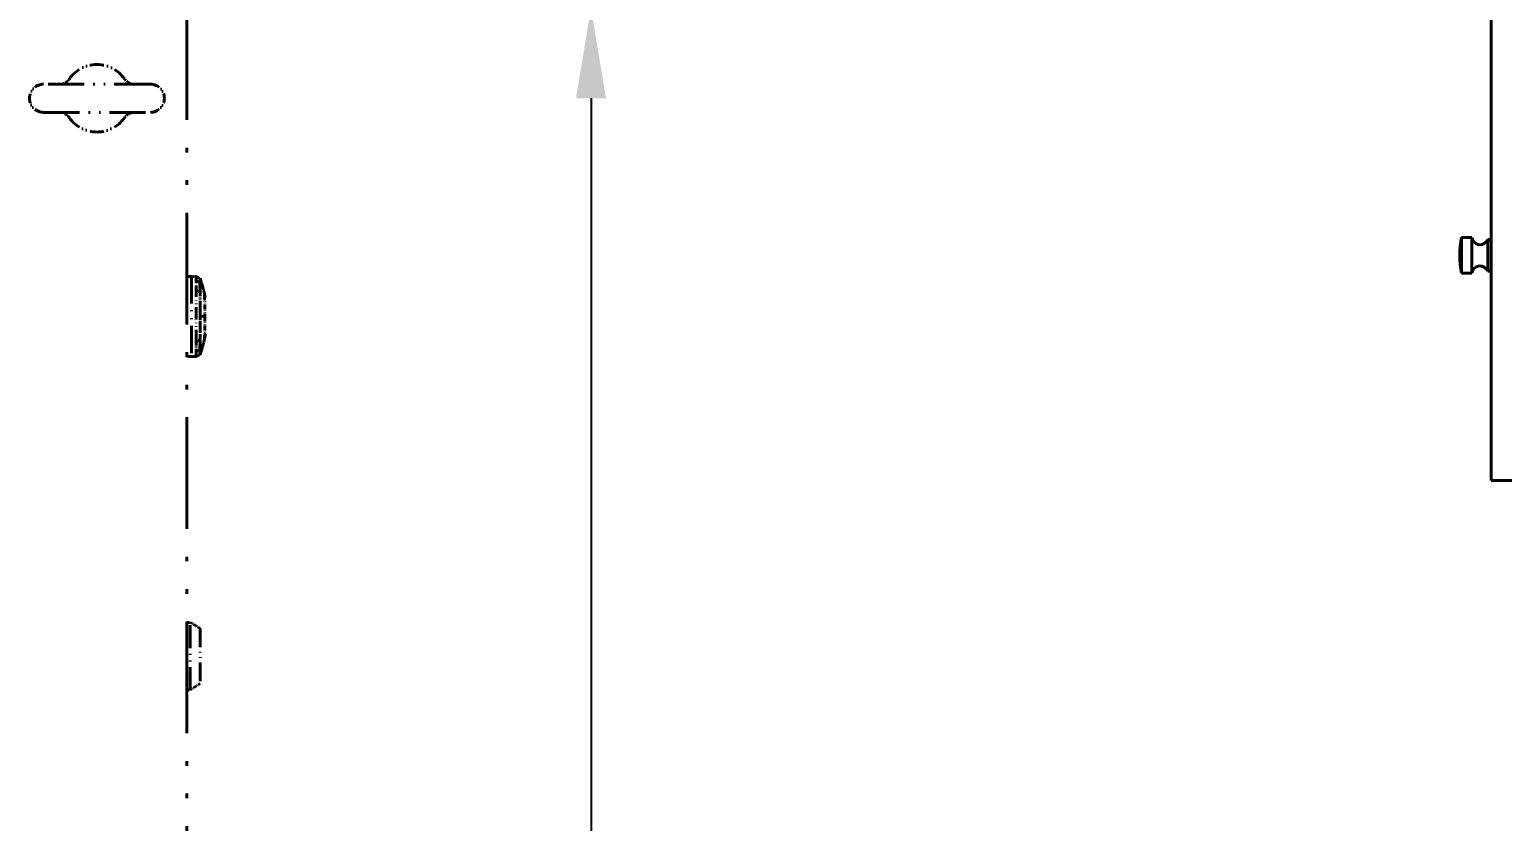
# Model space of a CAD drawing. Header units: millimetres. Extents: x 0 to 11890, y 0 to 8410.
# Drawn here: x 6417 to 7072, y 3743 to 4095 of the extents above; entities that cross this region are included whole.
import ezdxf

# ---------------------------------------------------------------- set-up
doc = ezdxf.new("R2010")
doc.units = ezdxf.units.MM
doc.header["$LTSCALE"] = 10
doc.linetypes.add('DASH_DOUBLE_DOT', pattern=[0.4398, 0.24, -0.06, 0.0098, -0.06, 0.01, -0.06])
for name, color, linetype, lineweight in [('가시적인 것(ISO)', 3, 'Continuous', 40), ('가시적인 좁은 것(ISO)', 3, 'Continuous', 35), ('치수(ISO)', 2, 'Continuous', 25)]:
    doc.layers.add(name, color=color, linetype=linetype, lineweight=lineweight)
doc.styles.add('치수 텍스트_PSTEK_POSCO', font='isocp.shx')
doc.dimstyles.new('치수_PSTEK_POSCO', dxfattribs={"dimscale": 10, "dimtxt": 3, "dimasz": 2, "dimexe": 2, "dimexo": 2.5, "dimgap": 1, "dimtad": 1, "dimrnd": 1e-08, "dimdsep": 46, "dimtxsty": '치수 텍스트_PSTEK_POSCO', "dimcen": 0.09, "dimdle": 10, "dimclrd": 7, "dimclre": 7, "dimclrt": 2, "dimadec": 1, "dimazin": 2, "dimtfac": 1, "dimtmove": 0, "dimatfit": 3, "dimfxl": 0, "dimtolj": 1, "dimlwd": -1, "dimlwe": -1, "dimarcsym": 0})

# ---------------------------------------------------------------- blocks, each defined once
blk = doc.blocks.new('*D23')
at = {"layer": 'Defpoints', "color": 0}
for p in [(8116.83, 5444.6), (6716.83, 2144.6), (8116.83, 1685.03)]:
    blk.add_point(p, dxfattribs=at)
at = {"layer": '치수(ISO)', "color": 7}
for p, q in [((8116.83, 5394.6), (8116.83, 1645.03)), ((6716.83, 2094.6), (6716.83, 1645.03)), ((6756.83, 1685.03), (8076.83, 1685.03))]:
    blk.add_line(p, q, dxfattribs=at)
for points in [[(6756.83, 1691.69), (6756.83, 1678.36), (6716.83, 1685.03)], [(8076.83, 1691.69), (8076.83, 1678.36), (8116.83, 1685.03)]]:
    blk.add_solid(points, dxfattribs=at)
at = {"layer": '치수(ISO)', "color": 2, "insert": (7344.8, 1735.03), "char_height": 60, "attachment_point": 4, "style": '치수 텍스트_PSTEK_POSCO'}
blk.add_mtext('\\A1;1400', dxfattribs=at)
blk = doc.blocks.new('*D31')
at = {"layer": 'Defpoints', "color": 0}
for p in [(6486.83, 4104.6), (6486.83, 3104.6), (6666.52, 3104.6)]:
    blk.add_point(p, dxfattribs=at)
at = {"layer": '치수(ISO)', "color": 7}
for p, q in [((6536.83, 4104.6), (6706.52, 4104.6)), ((6666.52, 4064.6), (6666.52, 3144.6)), ((6536.83, 3104.6), (6706.52, 3104.6))]:
    blk.add_line(p, q, dxfattribs=at)
for points in [[(6659.85, 4064.6), (6673.18, 4064.6), (6666.52, 4104.6)], [(6659.85, 3144.6), (6673.18, 3144.6), (6666.52, 3104.6)]]:
    blk.add_solid(points, dxfattribs=at)
at = {"layer": '치수(ISO)', "color": 2, "insert": (6616.52, 3535.57), "char_height": 60, "attachment_point": 4, "rotation": 90, "style": '치수 텍스트_PSTEK_POSCO'}
blk.add_mtext('\\A1;1000', dxfattribs=at)

msp = doc.modelspace()

# ---------------------------------------------------------------- linework, layer by layer
at = {"layer": '가시적인 것(ISO)'}
for p, q in [((7066.826, 3894.597), (7066.826, 4694.597)), ((7053.626, 4002.697), (7053.626, 3986.897)), ((7058.226, 4002.697), (7053.626, 4002.697)), ((7058.226, 4002.697), (7058.226, 3986.897)), ((7065.226, 4001.847), (7065.226, 3987.747)), ((7066.826, 4001.847), (7065.226, 4001.847)), ((7058.226, 3986.897), (7053.626, 3986.897)), ((7066.826, 3987.747), (7065.226, 3987.747)), ((7066.826, 3894.597), (7816.826, 3894.597))]:
    msp.add_line(p, q, dxfattribs=at)
at = {"layer": '가시적인 것(ISO)', "color": 6, "linetype": 'DASH_DOUBLE_DOT', "ltscale": 20.670553}
msp.add_line((6486.826, 4104.597), (6486.826, 3104.597), dxfattribs=at)
at = {"layer": '가시적인 것(ISO)', "color": 6, "linetype": 'DASH_DOUBLE_DOT', "ltscale": 6.679101}
for p, q in [((6470.576, 4070.847), (6423.076, 4070.847)), ((6423.076, 4058.347), (6470.576, 4058.347))]:
    msp.add_line(p, q, dxfattribs=at)
at = {"layer": '가시적인 것(ISO)', "color": 6, "linetype": 'DASH_DOUBLE_DOT', "ltscale": 0.178936}
for p, q in [((6488.826, 3985.413), (6486.826, 3985.413)), ((6488.826, 3949.781), (6486.826, 3949.781))]:
    msp.add_line(p, q, dxfattribs=at)
at = {"layer": '가시적인 것(ISO)', "color": 6, "linetype": 'DASH_DOUBLE_DOT', "ltscale": 5.01026}
msp.add_line((6488.826, 3985.413), (6488.826, 3949.781), dxfattribs=at)
msp.add_line((6488.826, 3985.413), (6488.826, 3949.781), dxfattribs=at)
at = {"layer": '가시적인 것(ISO)', "color": 6, "linetype": 'DASH_DOUBLE_DOT', "ltscale": 0.185992}
for p, q in [((6490.905, 3985.377), (6488.826, 3985.413)), ((6488.826, 3949.781), (6490.905, 3949.817))]:
    msp.add_line(p, q, dxfattribs=at)
at = {"layer": '가시적인 것(ISO)', "color": 6, "linetype": 'DASH_DOUBLE_DOT', "ltscale": 0.007973}
msp.add_line((6492.758, 3950.793), (6492.757, 3950.792), dxfattribs=at)
at = {"layer": '가시적인 것(ISO)', "color": 6, "linetype": 'DASH_DOUBLE_DOT', "ltscale": 0.134177}
for p, q in [((6486.826, 3831.597), (6488.326, 3831.597)), ((6486.826, 3801.597), (6488.326, 3801.597))]:
    msp.add_line(p, q, dxfattribs=at)
at = {"layer": '가시적인 것(ISO)', "color": 6, "linetype": 'DASH_DOUBLE_DOT', "ltscale": 4.218343}
msp.add_line((6488.326, 3801.597), (6488.326, 3831.597), dxfattribs=at)
at = {"layer": '가시적인 것(ISO)', "color": 6, "linetype": 'DASH_DOUBLE_DOT', "ltscale": 0.464382}
for p, q in [((6492.726, 3828.847), (6488.326, 3831.597)), ((6492.726, 3804.347), (6488.326, 3801.597))]:
    msp.add_line(p, q, dxfattribs=at)
at = {"layer": '가시적인 것(ISO)', "color": 6, "linetype": 'DASH_DOUBLE_DOT', "ltscale": 3.444962}
msp.add_line((6492.726, 3828.847), (6492.726, 3804.347), dxfattribs=at)
at = {"layer": '가시적인 것(ISO)', "color": 6, "linetype": 'DASH_DOUBLE_DOT', "ltscale": 2.567771}
for start, end in [(35.214765, 144.785235), (215.214765, 324.785235)]:
    msp.add_arc((6446.826, 4064.597), 15, start, end, dxfattribs=at)
at = {"layer": '가시적인 것(ISO)', "color": 6, "linetype": 'DASH_DOUBLE_DOT', "ltscale": 1.757585}
for centre, start, end in [((6423.076, 4064.597), 90, 270), ((6470.576, 4064.597), 270, 90)]:
    msp.add_arc(centre, 6.25, start, end, dxfattribs=at)
at = {"layer": '가시적인 것(ISO)'}
for centre, radius, start, end in [((7092.321, 3994.797), 39.493, 168.460838, 191.539162), ((7061.83, 4003.124), 3.629, 186.761781, 339.391321), ((7061.83, 3986.47), 3.629, 20.608679, 173.238219)]:
    msp.add_arc(centre, radius, start, end, dxfattribs=at)
at = {"layer": '가시적인 것(ISO)', "color": 6, "linetype": 'DASH_DOUBLE_DOT', "ltscale": 0.021214}
for centre, radius, start, end in [((6492.471, 3984.306), 0.302, 19.543661, 64.79047), ((6492.471, 3950.888), 0.301, 295.20953, 340.456337)]:
    msp.add_arc(centre, radius, start, end, dxfattribs=at)
at = {"layer": '가시적인 것(ISO)', "color": 6, "linetype": 'DASH_DOUBLE_DOT', "ltscale": 0.36908}
for points in [[(6431.325, 4070.847), (6431.376, 4070.865), (6431.427, 4070.883), (6432.081, 4071.128), (6432.652, 4071.432), (6433.71, 4072.218), (6434.184, 4072.698), (6434.571, 4073.247)], [(6462.328, 4058.347), (6462.276, 4058.329), (6462.225, 4058.311), (6461.572, 4058.067), (6461.001, 4057.762), (6459.943, 4056.976), (6459.469, 4056.497), (6459.081, 4055.947)]]:
    msp.add_open_spline(points, degree=3, knots=[0.08788096, 0.08788096, 0.08788096, 0.08788096, 0.10437558, 0.10437558, 0.2999775, 0.2999775, 0.50224799, 0.50224799, 0.50224799, 0.50224799], dxfattribs=at)
at = {"layer": '가시적인 것(ISO)', "color": 6, "linetype": 'DASH_DOUBLE_DOT', "ltscale": 0.369081}
for points in [[(6459.081, 4073.247), (6459.52, 4072.625), (6460.068, 4072.093), (6461.204, 4071.318), (6461.753, 4071.047), (6462.328, 4070.847)], [(6434.571, 4055.947), (6434.133, 4056.569), (6433.585, 4057.101), (6432.449, 4057.876), (6431.9, 4058.147), (6431.325, 4058.347)]]:
    msp.add_open_spline(points, degree=3, knots=[0, 0, 0, 0, 0.22831342, 0.22831342, 0.41379888, 0.41379888, 0.41379888, 0.41379888], dxfattribs=at)
at = {"layer": '가시적인 것(ISO)', "color": 6, "linetype": 'DASH_DOUBLE_DOT', "ltscale": 0.698115}
msp.add_open_spline([(6490.905, 3985.377), (6490.905, 3985.377), (6490.901, 3985.234), (6490.902, 3984.668), (6490.905, 3984.246), (6490.905, 3983.693)], degree=3, knots=[0.000001, 0.000001, 0.000001, 0.000001, 0.39028808, 0.39028808, 0.78041874, 0.78041874, 0.78041874, 0.78041874], dxfattribs=at)
at = {"layer": '가시적인 것(ISO)', "color": 6, "linetype": 'DASH_DOUBLE_DOT', "ltscale": 0.628237}
msp.add_open_spline([(6490.905, 3979.551), (6490.905, 3980.417), (6490.904, 3981.204), (6490.904, 3982.595), (6490.905, 3983.196), (6490.905, 3983.693)], degree=3, knots=[-0.70253192, -0.70253192, -0.70253192, -0.70253192, -0.35129793, -0.35129793, -0.00006079, -0.00006079, -0.00006079, -0.00006079], dxfattribs=at)
at = {"layer": '가시적인 것(ISO)', "color": 6, "linetype": 'DASH_DOUBLE_DOT', "ltscale": 0.17465}
msp.add_open_spline([(6490.905, 3985.377), (6491.047, 3985.31), (6491.188, 3985.243), (6491.329, 3985.177), (6491.471, 3985.11), (6491.612, 3985.044), (6491.753, 3984.977), (6491.895, 3984.911), (6492.036, 3984.844), (6492.177, 3984.778), (6492.318, 3984.712), (6492.459, 3984.645), (6492.6, 3984.579)], degree=3, knots=[0, 0, 0, 0, 0.25, 0.25, 0.25, 0.5, 0.5, 0.5, 0.75, 0.75, 0.75, 1, 1, 1, 1], dxfattribs=at)
at = {"layer": '가시적인 것(ISO)', "color": 6, "linetype": 'DASH_DOUBLE_DOT', "ltscale": 0.579519}
msp.add_open_spline([(6492.64, 3982.363), (6492.64, 3982.429), (6492.639, 3982.494), (6492.639, 3982.558), (6492.637, 3982.753), (6492.635, 3982.936), (6492.633, 3983.105), (6492.632, 3983.146), (6492.632, 3983.187), (6492.631, 3983.226), (6492.629, 3983.403), (6492.626, 3983.564), (6492.623, 3983.709), (6492.623, 3983.73), (6492.622, 3983.751), (6492.622, 3983.772), (6492.619, 3983.923), (6492.616, 3984.055), (6492.614, 3984.168), (6492.613, 3984.176), (6492.613, 3984.184), (6492.613, 3984.191), (6492.612, 3984.25), (6492.61, 3984.304), (6492.609, 3984.352), (6492.608, 3984.376), (6492.608, 3984.398), (6492.607, 3984.42), (6492.607, 3984.441), (6492.606, 3984.461), (6492.606, 3984.479)], degree=3, knots=[0, 0, 0, 0, 0.061373, 0.061373, 0.061373, 0.25, 0.25, 0.25, 0.295677, 0.295677, 0.295677, 0.5, 0.5, 0.5, 0.5304153, 0.5304153, 0.5304153, 0.75, 0.75, 0.75, 0.7653535, 0.7653535, 0.7653535, 0.8826943, 0.8826943, 0.8826943, 0.9413465, 0.9413465, 0.9413465, 1, 1, 1, 1], dxfattribs=at)
at = {"layer": '가시적인 것(ISO)', "color": 6, "linetype": 'DASH_DOUBLE_DOT', "ltscale": 2.158411}
msp.add_open_spline([(6492.726, 3967.597), (6492.726, 3967.736), (6492.726, 3967.874), (6492.726, 3968.012), (6492.726, 3968.15), (6492.726, 3968.288), (6492.726, 3968.426), (6492.726, 3968.537), (6492.726, 3968.649), (6492.726, 3968.761), (6492.726, 3968.924), (6492.726, 3969.086), (6492.726, 3969.249), (6492.726, 3969.597), (6492.726, 3969.945), (6492.726, 3970.29), (6492.726, 3970.487), (6492.726, 3970.683), (6492.726, 3970.878), (6492.727, 3971.781), (6492.727, 3972.673), (6492.727, 3973.518), (6492.727, 3973.683), (6492.727, 3973.846), (6492.727, 3974.007), (6492.727, 3974.785), (6492.727, 3975.516), (6492.728, 3976.201), (6492.728, 3976.384), (6492.728, 3976.564), (6492.728, 3976.741), (6492.729, 3977.524), (6492.729, 3978.243), (6492.729, 3978.896), (6492.729, 3978.941), (6492.73, 3978.986), (6492.73, 3979.03), (6492.73, 3979.718), (6492.731, 3980.33), (6492.732, 3980.867), (6492.732, 3980.887), (6492.732, 3980.907), (6492.732, 3980.927), (6492.732, 3981.173), (6492.732, 3981.404), (6492.733, 3981.623), (6492.733, 3981.86), (6492.734, 3982.084), (6492.735, 3982.301), (6492.736, 3982.442), (6492.736, 3982.579), (6492.737, 3982.714), (6492.737, 3982.786), (6492.737, 3982.857), (6492.738, 3982.927), (6492.739, 3983.126), (6492.74, 3983.316), (6492.741, 3983.494), (6492.742, 3983.671), (6492.743, 3983.836), (6492.746, 3983.974), (6492.747, 3984.043), (6492.749, 3984.105), (6492.751, 3984.161), (6492.752, 3984.189), (6492.752, 3984.215), (6492.753, 3984.24), (6492.753, 3984.265), (6492.753, 3984.288), (6492.753, 3984.31)], degree=3, knots=[0, 0, 0, 0, 0.015625, 0.015625, 0.015625, 0.03125, 0.03125, 0.03125, 0.0439581, 0.0439581, 0.0439581, 0.0625, 0.0625, 0.0625, 0.1023545, 0.1023545, 0.1023545, 0.125, 0.125, 0.125, 0.2295772, 0.2295772, 0.2295772, 0.25, 0.25, 0.25, 0.3486193, 0.3486193, 0.3486193, 0.375, 0.375, 0.375, 0.4919146, 0.4919146, 0.4919146, 0.5, 0.5, 0.5, 0.625, 0.625, 0.625, 0.6296524, 0.6296524, 0.6296524, 0.6875, 0.6875, 0.6875, 0.75, 0.75, 0.75, 0.790632, 0.790632, 0.790632, 0.8125, 0.8125, 0.8125, 0.875, 0.875, 0.875, 0.9375, 0.9375, 0.9375, 0.96875, 0.96875, 0.96875, 0.984375, 0.984375, 0.984375, 1, 1, 1, 1], dxfattribs=at)
at = {"layer": '가시적인 것(ISO)', "color": 6, "linetype": 'DASH_DOUBLE_DOT', "ltscale": 0.032268}
msp.add_open_spline([(6492.758, 3984.401), (6492.756, 3984.406), (6492.755, 3984.407), (6492.755, 3984.407)], degree=3, dxfattribs=at)
at = {"layer": '가시적인 것(ISO)', "color": 6, "linetype": 'DASH_DOUBLE_DOT'}
for points in [[(6492.758, 3984.401), (6492.758, 3984.401), (6492.758, 3984.401), (6492.758, 3984.401)], [(6494.66, 3976.975), (6494.66, 3976.975), (6494.66, 3976.975), (6494.66, 3976.975)], [(6494.66, 3958.219), (6494.66, 3958.219), (6494.66, 3958.219), (6494.66, 3958.22)]]:
    msp.add_open_spline(points, degree=3, dxfattribs=at)
at = {"layer": '가시적인 것(ISO)', "color": 6, "linetype": 'DASH_DOUBLE_DOT', "ltscale": 0.239016}
msp.add_open_spline([(6492.758, 3984.401), (6493.054, 3983.565), (6493.329, 3982.721), (6493.581, 3981.87)], degree=3, dxfattribs=at)
at = {"layer": '가시적인 것(ISO)', "color": 6, "linetype": 'DASH_DOUBLE_DOT', "ltscale": 2.286311}
msp.add_open_spline([(6490.905, 3956.154), (6490.905, 3956.847), (6490.903, 3957.583), (6490.905, 3959.114), (6490.908, 3959.905), (6490.906, 3961.275), (6490.904, 3961.839), (6490.902, 3963.188), (6490.904, 3963.977), (6490.906, 3965.821), (6490.904, 3966.878), (6490.905, 3968.463), (6490.906, 3968.989), (6490.906, 3970.452), (6490.904, 3971.381), (6490.905, 3972.464), (6490.905, 3972.636), (6490.905, 3973.122), (6490.905, 3973.435), (6490.905, 3974.273), (6490.905, 3974.791), (6490.905, 3975.487), (6490.905, 3975.675), (6490.905, 3976.191), (6490.905, 3976.515), (6490.905, 3977.316), (6490.905, 3977.784), (6490.905, 3978.692), (6490.905, 3979.13), (6490.905, 3979.551)], degree=3, knots=[-2.5554587, -2.5554587, -2.5554587, -2.5554587, -2.2836073, -2.2836073, -2.0178712, -2.0178712, -1.8380456, -1.8380456, -1.5950204, -1.5950204, -1.2774725, -1.2774725, -1.1192354, -1.1192354, -0.8360155, -0.8360155, -0.7824226, -0.7824226, -0.6833824, -0.6833824, -0.5146645, -0.5146645, -0.4515749, -0.4515749, -0.3398286, -0.3398286, -0.1704431, -0.1704431, -0.0000612, -0.0000612, -0.0000612, -0.0000612], dxfattribs=at)
at = {"layer": '가시적인 것(ISO)', "color": 6, "linetype": 'DASH_DOUBLE_DOT', "ltscale": 0.56746}
msp.add_open_spline([(6492.661, 3978.245), (6492.66, 3978.418), (6492.66, 3978.588), (6492.66, 3978.756), (6492.659, 3978.989), (6492.658, 3979.216), (6492.658, 3979.438), (6492.656, 3979.819), (6492.654, 3980.182), (6492.653, 3980.527), (6492.652, 3980.643), (6492.652, 3980.756), (6492.651, 3980.867), (6492.65, 3981.088), (6492.648, 3981.301), (6492.647, 3981.505), (6492.646, 3981.595), (6492.646, 3981.683), (6492.645, 3981.77), (6492.644, 3981.978), (6492.642, 3982.176), (6492.64, 3982.363)], degree=3, knots=[0.00003385, 0.00003385, 0.00003385, 0.00003385, 0.1047226, 0.1047226, 0.1047226, 0.25, 0.25, 0.25, 0.5, 0.5, 0.5, 0.58353612, 0.58353612, 0.58353612, 0.75, 0.75, 0.75, 0.82324011, 0.82324011, 0.82324011, 1, 1, 1, 1], dxfattribs=at)
at = {"layer": '가시적인 것(ISO)', "color": 6, "linetype": 'DASH_DOUBLE_DOT', "ltscale": 1.028698}
msp.add_open_spline([(6492.672, 3967.597), (6492.672, 3967.697), (6492.672, 3967.797), (6492.672, 3967.898), (6492.672, 3967.924), (6492.672, 3967.95), (6492.672, 3967.976), (6492.672, 3968.103), (6492.673, 3968.229), (6492.673, 3968.355), (6492.673, 3968.608), (6492.673, 3968.86), (6492.673, 3969.112), (6492.673, 3969.172), (6492.673, 3969.232), (6492.673, 3969.292), (6492.673, 3969.735), (6492.672, 3970.176), (6492.672, 3970.615), (6492.672, 3970.635), (6492.672, 3970.655), (6492.672, 3970.675), (6492.671, 3971.134), (6492.671, 3971.589), (6492.67, 3972.039), (6492.67, 3972.49), (6492.669, 3972.935), (6492.668, 3973.374), (6492.668, 3973.427), (6492.668, 3973.48), (6492.668, 3973.532), (6492.667, 3973.917), (6492.666, 3974.297), (6492.666, 3974.671), (6492.665, 3975.096), (6492.664, 3975.513), (6492.664, 3975.921), (6492.664, 3976.04), (6492.663, 3976.158), (6492.663, 3976.276), (6492.663, 3976.561), (6492.662, 3976.841), (6492.662, 3977.116), (6492.661, 3977.503), (6492.661, 3977.88), (6492.661, 3978.245)], degree=3, knots=[0, 0, 0, 0, 0.0261979, 0.0261979, 0.0261979, 0.033055, 0.033055, 0.033055, 0.0661137, 0.0661137, 0.0661137, 0.1322266, 0.1322266, 0.1322266, 0.1479231, 0.1479231, 0.1479231, 0.2643159, 0.2643159, 0.2643159, 0.2696484, 0.2696484, 0.2696484, 0.3913737, 0.3913737, 0.3913737, 0.5130989, 0.5130989, 0.5130989, 0.5277312, 0.5277312, 0.5277312, 0.6348242, 0.6348242, 0.6348242, 0.7565495, 0.7565495, 0.7565495, 0.7920469, 0.7920469, 0.7920469, 0.8782747, 0.8782747, 0.8782747, 1, 1, 1, 1], dxfattribs=at)
at = {"layer": '가시적인 것(ISO)', "color": 6, "linetype": 'DASH_DOUBLE_DOT', "ltscale": 0.09416}
msp.add_open_spline([(6493.581, 3981.87), (6493.64, 3981.669), (6493.699, 3981.467), (6493.756, 3981.265), (6493.794, 3981.13), (6493.832, 3980.995), (6493.868, 3980.86)], degree=3, knots=[0.42383839, 0.42383839, 0.42383839, 0.42383839, 0.52405827, 0.52405827, 0.52405827, 0.59085226, 0.59085226, 0.59085226, 0.59085226], dxfattribs=at)
at = {"layer": '가시적인 것(ISO)', "color": 6, "linetype": 'DASH_DOUBLE_DOT', "ltscale": 0.230788}
msp.add_open_spline([(6493.868, 3980.86), (6494.095, 3980.033), (6494.3, 3979.199), (6494.484, 3978.361)], degree=3, dxfattribs=at)
at = {"layer": '가시적인 것(ISO)', "color": 6, "linetype": 'DASH_DOUBLE_DOT', "ltscale": 0.0001292}
msp.add_open_spline([(6494.484, 3978.359), (6494.484, 3978.36), (6494.484, 3978.36), (6494.484, 3978.361)], degree=3, dxfattribs=at)
at = {"layer": '가시적인 것(ISO)', "color": 6, "linetype": 'DASH_DOUBLE_DOT', "ltscale": 0.173434}
msp.add_open_spline([(6494.484, 3978.359), (6494.579, 3977.929), (6494.634, 3977.465), (6494.66, 3976.975)], degree=3, dxfattribs=at)
at = {"layer": '가시적인 것(ISO)', "color": 6, "linetype": 'DASH_DOUBLE_DOT', "ltscale": 0.250488}
msp.add_open_spline([(6494.584, 3977.895), (6494.608, 3977.778), (6494.669, 3977.483), (6494.766, 3976.991), (6494.855, 3976.506), (6494.926, 3976.102), (6494.961, 3975.895), (6494.978, 3975.791)], degree=3, knots=[0.8851191, 0.8851191, 0.8851191, 0.8851191, 0.90625, 0.9375, 0.96875, 0.984375, 1, 1, 1, 1], dxfattribs=at)
at = {"layer": '가시적인 것(ISO)', "color": 6, "linetype": 'DASH_DOUBLE_DOT', "ltscale": 0.916521}
for points, knots in [([(6494.66, 3976.975), (6494.721, 3975.808), (6494.762, 3974.455), (6494.816, 3971.623), (6494.831, 3970.114), (6494.837, 3968.27), (6494.837, 3967.933), (6494.837, 3967.597)], [0, 0, 0, 0, 0.4653806, 0.4653806, 0.9190303, 0.9190303, 1.0199435, 1.0199435, 1.0199435, 1.0199435]), ([(6494.837, 3967.597), (6494.837, 3966.084), (6494.827, 3964.553), (6494.784, 3961.682), (6494.751, 3960.308), (6494.688, 3958.795), (6494.674, 3958.502), (6494.66, 3958.219)], [0, 0, 0, 0, 0.4538311, 0.4538311, 0.9073193, 0.9073193, 1.0200723, 1.0200723, 1.0200723, 1.0200723])]:
    msp.add_open_spline(points, degree=3, knots=knots, dxfattribs=at)
at = {"layer": '가시적인 것(ISO)', "color": 6, "linetype": 'DASH_DOUBLE_DOT'}
msp.add_rational_spline([(6492.727, 3975.419), (6492.727, 3975.419), (6492.727, 3975.419)], [0.999995815113, 0.999995814825, 0.999995814537], degree=2, dxfattribs=at)
at = {"layer": '가시적인 것(ISO)', "color": 6, "linetype": 'DASH_DOUBLE_DOT', "ltscale": 0.000218398}
msp.add_open_spline([(6494.716, 3975.442), (6494.717, 3975.442), (6494.719, 3975.442), (6494.72, 3975.443)], degree=3, dxfattribs=at)
at = {"layer": '가시적인 것(ISO)', "color": 6, "linetype": 'DASH_DOUBLE_DOT', "ltscale": 0.045383}
msp.add_open_spline([(6494.726, 3975.443), (6494.739, 3975.445), (6494.752, 3975.448), (6494.79, 3975.459), (6494.814, 3975.47), (6494.869, 3975.503), (6494.898, 3975.529), (6494.945, 3975.592), (6494.963, 3975.628), (6494.983, 3975.706), (6494.985, 3975.748), (6494.978, 3975.789), (6494.978, 3975.79), (6494.978, 3975.791)], degree=3, knots=[0.004210786, 0.004210786, 0.004210786, 0.004210786, 0.008272249, 0.008272249, 0.016167021, 0.016167021, 0.028172497, 0.028172497, 0.041257368, 0.041257368, 0.05476547, 0.05476547, 0.05503375, 0.05503375, 0.05503375, 0.05503375], dxfattribs=at)
at = {"layer": '가시적인 것(ISO)', "color": 6, "linetype": 'DASH_DOUBLE_DOT', "ltscale": 0.97471}
msp.add_open_spline([(6492.662, 3957.429), (6492.663, 3957.804), (6492.663, 3958.19), (6492.664, 3958.587), (6492.664, 3958.695), (6492.664, 3958.803), (6492.665, 3958.912), (6492.665, 3959.205), (6492.665, 3959.504), (6492.666, 3959.807), (6492.666, 3960.222), (6492.667, 3960.646), (6492.667, 3961.078), (6492.667, 3961.27), (6492.668, 3961.463), (6492.668, 3961.658), (6492.668, 3961.9), (6492.668, 3962.145), (6492.668, 3962.391), (6492.669, 3962.835), (6492.669, 3963.285), (6492.67, 3963.739), (6492.67, 3964.018), (6492.67, 3964.299), (6492.67, 3964.58), (6492.671, 3964.757), (6492.671, 3964.935), (6492.671, 3965.113), (6492.671, 3965.435), (6492.671, 3965.758), (6492.671, 3966.083), (6492.672, 3966.222), (6492.672, 3966.362), (6492.672, 3966.502), (6492.672, 3966.614), (6492.672, 3966.727), (6492.672, 3966.839), (6492.672, 3966.965), (6492.672, 3967.092), (6492.672, 3967.218), (6492.672, 3967.344), (6492.672, 3967.471), (6492.672, 3967.597)], degree=3, knots=[0, 0, 0, 0, 0.1284558, 0.1284558, 0.1284558, 0.1632901, 0.1632901, 0.1632901, 0.2569116, 0.2569116, 0.2569116, 0.3853674, 0.3853674, 0.3853674, 0.442607, 0.442607, 0.442607, 0.5138232, 0.5138232, 0.5138232, 0.642279, 0.642279, 0.642279, 0.7211874, 0.7211874, 0.7211874, 0.7707348, 0.7707348, 0.7707348, 0.8605359, 0.8605359, 0.8605359, 0.8991906, 0.8991906, 0.8991906, 0.9302481, 0.9302481, 0.9302481, 0.96512, 0.96512, 0.96512, 1, 1, 1, 1], dxfattribs=at)
at = {"layer": '가시적인 것(ISO)', "color": 6, "linetype": 'DASH_DOUBLE_DOT', "ltscale": 2.158239}
msp.add_open_spline([(6492.753, 3950.885), (6492.753, 3950.906), (6492.753, 3950.928), (6492.752, 3950.952), (6492.752, 3950.976), (6492.751, 3951.001), (6492.75, 3951.028), (6492.749, 3951.082), (6492.747, 3951.142), (6492.746, 3951.209), (6492.743, 3951.343), (6492.742, 3951.504), (6492.741, 3951.678), (6492.74, 3951.852), (6492.739, 3952.041), (6492.738, 3952.24), (6492.738, 3952.292), (6492.738, 3952.344), (6492.737, 3952.397), (6492.737, 3952.549), (6492.736, 3952.707), (6492.735, 3952.869), (6492.734, 3953.088), (6492.733, 3953.316), (6492.733, 3953.557), (6492.732, 3953.798), (6492.732, 3954.052), (6492.732, 3954.326), (6492.731, 3954.859), (6492.731, 3955.465), (6492.73, 3956.138), (6492.73, 3956.154), (6492.73, 3956.171), (6492.729, 3956.188), (6492.728, 3956.881), (6492.727, 3957.644), (6492.727, 3958.48), (6492.727, 3958.93), (6492.727, 3959.4), (6492.727, 3959.893), (6492.727, 3960.317), (6492.727, 3960.757), (6492.727, 3961.214), (6492.727, 3961.292), (6492.727, 3961.37), (6492.727, 3961.448), (6492.727, 3961.887), (6492.727, 3962.34), (6492.727, 3962.801), (6492.727, 3963.307), (6492.727, 3963.822), (6492.726, 3964.339), (6492.726, 3964.875), (6492.726, 3965.414), (6492.726, 3965.957), (6492.726, 3966.228), (6492.726, 3966.5), (6492.726, 3966.774), (6492.726, 3966.91), (6492.726, 3967.047), (6492.726, 3967.185), (6492.726, 3967.322), (6492.726, 3967.459), (6492.726, 3967.597)], degree=3, knots=[0, 0, 0, 0, 0.015625, 0.015625, 0.015625, 0.03125, 0.03125, 0.03125, 0.0625, 0.0625, 0.0625, 0.125, 0.125, 0.125, 0.1875, 0.1875, 0.1875, 0.2036854, 0.2036854, 0.2036854, 0.25, 0.25, 0.25, 0.3125, 0.3125, 0.3125, 0.375, 0.375, 0.375, 0.4969767, 0.4969767, 0.4969767, 0.5, 0.5, 0.5, 0.625, 0.625, 0.625, 0.6921756, 0.6921756, 0.6921756, 0.75, 0.75, 0.75, 0.7598256, 0.7598256, 0.7598256, 0.814784, 0.814784, 0.814784, 0.875, 0.875, 0.875, 0.9375, 0.9375, 0.9375, 0.96875, 0.96875, 0.96875, 0.984375, 0.984375, 0.984375, 1, 1, 1, 1], dxfattribs=at)
at = {"layer": '가시적인 것(ISO)', "color": 6, "linetype": 'DASH_DOUBLE_DOT', "ltscale": 0.575753}
msp.add_open_spline([(6492.643, 3953.093), (6492.644, 3953.201), (6492.644, 3953.311), (6492.645, 3953.425), (6492.646, 3953.61), (6492.648, 3953.803), (6492.649, 3954.005), (6492.65, 3954.11), (6492.65, 3954.218), (6492.651, 3954.328), (6492.652, 3954.555), (6492.653, 3954.792), (6492.654, 3955.037), (6492.656, 3955.4), (6492.657, 3955.782), (6492.659, 3956.182), (6492.659, 3956.267), (6492.659, 3956.353), (6492.66, 3956.44), (6492.661, 3956.76), (6492.662, 3957.09), (6492.662, 3957.428)], degree=3, knots=[0, 0, 0, 0, 0.09500181, 0.09500181, 0.09500181, 0.25, 0.25, 0.25, 0.33133533, 0.33133533, 0.33133533, 0.5, 0.5, 0.5, 0.75, 0.75, 0.75, 0.80355367, 0.80355367, 0.80355367, 0.99992616, 0.99992616, 0.99992616, 0.99992616], dxfattribs=at)
at = {"layer": '가시적인 것(ISO)', "color": 6, "linetype": 'DASH_DOUBLE_DOT', "ltscale": 0.23079}
msp.add_open_spline([(6494.484, 3956.833), (6494.3, 3955.995), (6494.095, 3955.161), (6493.868, 3954.334)], degree=3, dxfattribs=at)
at = {"layer": '가시적인 것(ISO)', "color": 6, "linetype": 'DASH_DOUBLE_DOT', "ltscale": 0.312626}
msp.add_open_spline([(6494.978, 3959.403), (6494.961, 3959.299), (6494.943, 3959.195), (6494.926, 3959.093), (6494.908, 3958.99), (6494.89, 3958.889), (6494.873, 3958.79), (6494.837, 3958.59), (6494.801, 3958.396), (6494.765, 3958.206), (6494.729, 3958.017), (6494.693, 3957.832), (6494.657, 3957.653), (6494.62, 3957.473), (6494.584, 3957.298), (6494.548, 3957.128), (6494.527, 3957.029), (6494.505, 3956.931), (6494.484, 3956.835)], degree=3, knots=[0, 0, 0, 0, 0.015625, 0.015625, 0.015625, 0.03125, 0.03125, 0.03125, 0.0625, 0.0625, 0.0625, 0.09375, 0.09375, 0.09375, 0.125, 0.125, 0.125, 0.14330192, 0.14330192, 0.14330192, 0.14330192], dxfattribs=at)
at = {"layer": '가시적인 것(ISO)', "color": 6, "linetype": 'DASH_DOUBLE_DOT', "ltscale": 0.173173}
msp.add_open_spline([(6494.659, 3958.217), (6494.634, 3957.728), (6494.578, 3957.264), (6494.484, 3956.835)], degree=3, dxfattribs=at)
at = {"layer": '가시적인 것(ISO)', "color": 6, "linetype": 'DASH_DOUBLE_DOT', "ltscale": 0.000117769}
msp.add_open_spline([(6494.484, 3956.835), (6494.484, 3956.834), (6494.484, 3956.834), (6494.484, 3956.833)], degree=3, dxfattribs=at)
at = {"layer": '가시적인 것(ISO)', "color": 6, "linetype": 'DASH_DOUBLE_DOT', "ltscale": 0.000145438}
msp.add_open_spline([(6494.72, 3959.752), (6494.719, 3959.752), (6494.718, 3959.752), (6494.717, 3959.752)], degree=3, dxfattribs=at)
at = {"layer": '가시적인 것(ISO)', "color": 6, "linetype": 'DASH_DOUBLE_DOT', "ltscale": 0.04539}
msp.add_open_spline([(6494.978, 3959.403), (6494.978, 3959.404), (6494.978, 3959.405), (6494.982, 3959.43), (6494.983, 3959.454), (6494.979, 3959.5), (6494.974, 3959.523), (6494.955, 3959.582), (6494.936, 3959.617), (6494.886, 3959.676), (6494.857, 3959.7), (6494.803, 3959.729), (6494.781, 3959.738), (6494.747, 3959.747), (6494.736, 3959.749), (6494.725, 3959.751)], degree=3, knots=[-0.000269182, -0.000269182, -0.000269182, -0.000269182, 0, 0, 0.007906147, 0.007906147, 0.0156194, 0.0156194, 0.028440722, 0.028440722, 0.040220879, 0.040220879, 0.047406163, 0.047406163, 0.050715674, 0.050715674, 0.050715674, 0.050715674], dxfattribs=at)
at = {"layer": '가시적인 것(ISO)', "color": 6, "linetype": 'DASH_DOUBLE_DOT', "ltscale": 0.747916}
msp.add_open_spline([(6490.905, 3951.745), (6490.905, 3951.114), (6490.898, 3950.631), (6490.897, 3949.981), (6490.905, 3949.817), (6490.905, 3949.817)], degree=3, knots=[0.000001, 0.000001, 0.000001, 0.000001, 0.41820492, 0.41820492, 0.83705182, 0.83705182, 0.83705182, 0.83705182], dxfattribs=at)
at = {"layer": '가시적인 것(ISO)', "color": 6, "linetype": 'DASH_DOUBLE_DOT', "ltscale": 0.639088}
msp.add_open_spline([(6490.905, 3951.745), (6490.905, 3952.284), (6490.904, 3952.929), (6490.904, 3954.41), (6490.905, 3955.242), (6490.905, 3956.154)], degree=3, knots=[-0.71469454, -0.71469454, -0.71469454, -0.71469454, -0.35737748, -0.35737748, -0.00006354, -0.00006354, -0.00006354, -0.00006354], dxfattribs=at)
at = {"layer": '가시적인 것(ISO)', "color": 6, "linetype": 'DASH_DOUBLE_DOT', "ltscale": 0.174651}
msp.add_open_spline([(6492.6, 3950.615), (6492.459, 3950.549), (6492.177, 3950.416), (6491.754, 3950.217), (6491.33, 3950.017), (6491.047, 3949.884), (6490.905, 3949.817)], degree=3, dxfattribs=at)
at = {"layer": '가시적인 것(ISO)', "color": 6, "linetype": 'DASH_DOUBLE_DOT', "ltscale": 0.625199}
msp.add_open_spline([(6492.606, 3950.714), (6492.606, 3950.733), (6492.607, 3950.753), (6492.607, 3950.774), (6492.608, 3950.795), (6492.608, 3950.818), (6492.609, 3950.842), (6492.61, 3950.89), (6492.612, 3950.943), (6492.613, 3951.002), (6492.613, 3951.02), (6492.614, 3951.038), (6492.614, 3951.057), (6492.617, 3951.163), (6492.619, 3951.285), (6492.622, 3951.422), (6492.623, 3951.47), (6492.624, 3951.52), (6492.625, 3951.571), (6492.627, 3951.694), (6492.629, 3951.826), (6492.631, 3951.969), (6492.633, 3952.059), (6492.634, 3952.154), (6492.635, 3952.252), (6492.637, 3952.375), (6492.638, 3952.503), (6492.639, 3952.637), (6492.641, 3952.783), (6492.642, 3952.935), (6492.643, 3953.093)], degree=3, knots=[0, 0, 0, 0, 0.05437187, 0.05437187, 0.05437187, 0.10874086, 0.10874086, 0.10874086, 0.21750884, 0.21750884, 0.21750884, 0.25, 0.25, 0.25, 0.43531576, 0.43531576, 0.43531576, 0.5, 0.5, 0.5, 0.65300607, 0.65300607, 0.65300607, 0.75, 0.75, 0.75, 0.87023782, 0.87023782, 0.87023782, 0.99999536, 0.99999536, 0.99999536, 0.99999536], dxfattribs=at)
at = {"layer": '가시적인 것(ISO)', "color": 6, "linetype": 'DASH_DOUBLE_DOT', "ltscale": 0.024184}
msp.add_open_spline([(6492.757, 3950.792), (6492.756, 3950.789), (6492.756, 3950.789), (6492.755, 3950.787)], degree=3, dxfattribs=at)
at = {"layer": '가시적인 것(ISO)', "color": 6, "linetype": 'DASH_DOUBLE_DOT', "ltscale": 0.239013}
msp.add_open_spline([(6493.581, 3953.324), (6493.329, 3952.473), (6493.054, 3951.629), (6492.758, 3950.793)], degree=3, dxfattribs=at)
at = {"layer": '가시적인 것(ISO)', "color": 6, "linetype": 'DASH_DOUBLE_DOT', "ltscale": 0.094161}
msp.add_open_spline([(6493.868, 3954.334), (6493.832, 3954.199), (6493.794, 3954.064), (6493.756, 3953.929), (6493.699, 3953.727), (6493.64, 3953.525), (6493.581, 3953.324)], degree=3, knots=[0.40915274, 0.40915274, 0.40915274, 0.40915274, 0.47594173, 0.47594173, 0.47594173, 0.57616736, 0.57616736, 0.57616736, 0.57616736], dxfattribs=at)
at = {"layer": '가시적인 것(ISO)', "color": 6, "linetype": 'DASH_DOUBLE_DOT', "ltscale": 0.271851}
msp.add_open_spline([(6493.684, 3953.676), (6493.637, 3953.514), (6493.605, 3953.407), (6493.588, 3953.347), (6493.585, 3953.339), (6493.583, 3953.332), (6493.583, 3953.331), (6493.583, 3953.33), (6493.583, 3953.33), (6493.582, 3953.33)], degree=3, knots=[0, 0, 0, 0, 0.22131488, 0.22131488, 0.27557469, 0.27557469, 0.29591873, 0.29591873, 0.3035413, 0.3035413, 0.3035413, 0.3035413], dxfattribs=at)
at = {"layer": '가시적인 것(ISO)', "color": 6, "linetype": 'DASH_DOUBLE_DOT', "ltscale": 0.030449}
msp.add_open_spline([(6493.586, 3953.341), (6493.584, 3953.337), (6493.583, 3953.333), (6493.583, 3953.331)], degree=3, dxfattribs=at)
at = {"layer": '가시적인 것(ISO)', "color": 6, "linetype": 'DASH_DOUBLE_DOT', "ltscale": 0.07361}
msp.add_open_spline([(6494.099, 3955.206), (6494.064, 3955.07), (6494.031, 3954.942), (6493.999, 3954.82)], degree=3, dxfattribs=at)
at = {"layer": '가시적인 좁은 것(ISO)', "color": 6, "linetype": 'DASH_DOUBLE_DOT', "ltscale": 0.204285}
msp.add_line((6492.64, 3982.363), (6490.905, 3983.693), dxfattribs=at)
at = {"layer": '가시적인 좁은 것(ISO)', "color": 6, "linetype": 'DASH_DOUBLE_DOT', "ltscale": 1.002074}
msp.add_line((6494.832, 3967.597), (6492.726, 3967.597), dxfattribs=at)
at = {"layer": '가시적인 좁은 것(ISO)', "color": 6, "linetype": 'DASH_DOUBLE_DOT', "ltscale": 0.239892}
msp.add_line((6492.662, 3957.428), (6490.905, 3956.154), dxfattribs=at)
at = {"layer": '가시적인 좁은 것(ISO)', "color": 6, "linetype": 'DASH_DOUBLE_DOT', "ltscale": 0.207068}
msp.add_line((6492.643, 3953.093), (6490.905, 3951.745), dxfattribs=at)
at = {"layer": '가시적인 좁은 것(ISO)', "color": 6, "linetype": 'DASH_DOUBLE_DOT', "ltscale": 0.02073}
msp.add_ellipse((6492.474, 3984.298), major_axis=(0.284, 0.1), ratio=0.9988281, start_param=0.0102543, end_param=0.7820172, dxfattribs=at)
at = {"layer": '가시적인 좁은 것(ISO)', "color": 6, "linetype": 'DASH_DOUBLE_DOT', "ltscale": 0.020578}
msp.add_ellipse((6492.581, 3984.31), major_axis=(-0.147, 0.165), ratio=0.684541, start_param=4.1659718, end_param=5.2331282, dxfattribs=at)
at = {"layer": '가시적인 좁은 것(ISO)', "color": 6, "linetype": 'DASH_DOUBLE_DOT'}
msp.add_ellipse((6492.559, 3967.597), major_axis=(0.172, 0), ratio=0.000853, start_param=0.8521195, end_param=0.8523989, dxfattribs=at)
at = {"layer": '가시적인 좁은 것(ISO)', "color": 6, "linetype": 'DASH_DOUBLE_DOT', "ltscale": 0.011984}
msp.add_ellipse((6492.559, 3967.597), major_axis=(0.172, 0), ratio=0.000853, start_param=0.2402516, end_param=0.8520605, dxfattribs=at)
at = {"layer": '가시적인 좁은 것(ISO)', "color": 6, "linetype": 'DASH_DOUBLE_DOT', "ltscale": 0.020766}
msp.add_ellipse((6492.474, 3950.896), major_axis=(0.284, -0.1), ratio=0.9988279, start_param=5.4995235, end_param=6.2726176, dxfattribs=at)
at = {"layer": '가시적인 좁은 것(ISO)', "color": 6, "linetype": 'DASH_DOUBLE_DOT', "ltscale": 0.020722}
msp.add_ellipse((6492.474, 3950.919), major_axis=(-0.293, -0.07), ratio=0.9973535, start_param=1.7984393, end_param=2.5699329, dxfattribs=at)
at = {"layer": '가시적인 좁은 것(ISO)', "color": 6, "linetype": 'DASH_DOUBLE_DOT', "ltscale": 0.187057}
msp.add_open_spline([(6492.606, 3984.479), (6492.466, 3984.561), (6492.326, 3984.641), (6492.185, 3984.719), (6492.044, 3984.797), (6491.903, 3984.874), (6491.761, 3984.949), (6491.619, 3985.024), (6491.477, 3985.097), (6491.334, 3985.168), (6491.192, 3985.24), (6491.048, 3985.309), (6490.905, 3985.377)], degree=3, knots=[0, 0, 0, 0, 0.2499967, 0.2499967, 0.2499967, 0.4999956, 0.4999956, 0.4999956, 0.7499981, 0.7499981, 0.7499981, 1, 1, 1, 1], dxfattribs=at)
at = {"layer": '가시적인 좁은 것(ISO)', "color": 6, "linetype": 'DASH_DOUBLE_DOT', "ltscale": 0.033186}
for points, knots in [([(6492.606, 3984.569), (6492.605, 3984.569), (6492.606, 3984.57), (6492.606, 3984.57), (6492.606, 3984.572), (6492.603, 3984.575), (6492.602, 3984.576), (6492.601, 3984.577), (6492.601, 3984.578), (6492.6, 3984.578), (6492.6, 3984.579), (6492.6, 3984.579), (6492.6, 3984.579)], [0, 0, 0, 0, 0.0774098, 0.0774098, 0.0774098, 0.5387049, 0.5387049, 0.5387049, 0.7693525, 0.7693525, 0.7693525, 1, 1, 1, 1]), ([(6492.605, 3950.625), (6492.605, 3950.625), (6492.605, 3950.624), (6492.605, 3950.624), (6492.603, 3950.621), (6492.602, 3950.619), (6492.601, 3950.618), (6492.601, 3950.616), (6492.6, 3950.615), (6492.6, 3950.615)], [0.00000001, 0.00000001, 0.00000001, 0.00000001, 0.07692776, 0.07692776, 0.07692776, 0.53846388, 0.53846388, 0.53846388, 1, 1, 1, 1])]:
    msp.add_open_spline(points, degree=3, knots=knots, dxfattribs=at)
at = {"layer": '가시적인 좁은 것(ISO)', "color": 6, "linetype": 'DASH_DOUBLE_DOT', "ltscale": 0.054048}
for points, knots in [([(6492.606, 3984.479), (6492.605, 3984.487), (6492.605, 3984.502), (6492.606, 3984.525), (6492.607, 3984.538), (6492.608, 3984.545)], [0, 0, 0, 0, 0.2835857, 0.5671714, 1, 1, 1, 1]), ([(6492.606, 3950.714), (6492.605, 3950.707), (6492.605, 3950.7), (6492.605, 3950.694), (6492.605, 3950.693), (6492.605, 3950.693), (6492.605, 3950.692), (6492.606, 3950.686), (6492.606, 3950.681), (6492.606, 3950.677), (6492.606, 3950.675), (6492.606, 3950.674), (6492.606, 3950.673), (6492.606, 3950.669), (6492.607, 3950.665), (6492.607, 3950.662), (6492.607, 3950.658), (6492.608, 3950.653), (6492.608, 3950.65)], [0, 0, 0, 0, 0.2498717, 0.2498717, 0.2498717, 0.2836055, 0.2836055, 0.2836055, 0.4996932, 0.4996932, 0.4996932, 0.5672109, 0.5672109, 0.5672109, 0.7497307, 0.7497307, 0.7497307, 1, 1, 1, 1])]:
    msp.add_open_spline(points, degree=3, knots=knots, dxfattribs=at)
at = {"layer": '가시적인 좁은 것(ISO)', "color": 6, "linetype": 'DASH_DOUBLE_DOT', "ltscale": 0.035317}
msp.add_open_spline([(6492.608, 3984.545), (6492.608, 3984.547), (6492.608, 3984.549), (6492.608, 3984.551), (6492.608, 3984.555), (6492.609, 3984.558), (6492.608, 3984.561), (6492.607, 3984.564), (6492.606, 3984.567), (6492.606, 3984.569)], degree=3, knots=[0, 0, 0, 0, 0.2054405, 0.2054405, 0.2054405, 0.639107, 0.639107, 0.639107, 1, 1, 1, 1], dxfattribs=at)
at = {"layer": '가시적인 좁은 것(ISO)', "color": 6, "linetype": 'DASH_DOUBLE_DOT', "ltscale": 0.020727}
msp.add_open_spline([(6492.758, 3984.375), (6492.733, 3984.448), (6492.677, 3984.511), (6492.608, 3984.545)], degree=3, dxfattribs=at)
at = {"layer": '가시적인 좁은 것(ISO)', "color": 6, "linetype": 'DASH_DOUBLE_DOT', "ltscale": 0.05264}
msp.add_open_spline([(6492.753, 3984.31), (6492.753, 3984.317), (6492.754, 3984.33), (6492.755, 3984.348), (6492.756, 3984.363), (6492.758, 3984.371), (6492.758, 3984.375)], degree=3, knots=[0.00327684, 0.00327684, 0.00327684, 0.00327684, 0.25, 0.5, 0.75, 1, 1, 1, 1], dxfattribs=at)
at = {"layer": '가시적인 좁은 것(ISO)', "color": 6, "linetype": 'DASH_DOUBLE_DOT', "ltscale": 0.035382}
msp.add_open_spline([(6492.758, 3984.401), (6492.76, 3984.394), (6492.761, 3984.384), (6492.758, 3984.375)], degree=3, dxfattribs=at)
at = {"layer": '가시적인 좁은 것(ISO)', "color": 6, "linetype": 'DASH_DOUBLE_DOT', "ltscale": 0.682758}
msp.add_open_spline([(6492.758, 3984.375), (6492.797, 3984.264), (6492.834, 3984.154), (6492.871, 3984.043), (6492.961, 3983.777), (6493.048, 3983.511), (6493.132, 3983.244), (6493.349, 3982.554), (6493.549, 3981.862), (6493.733, 3981.168), (6493.792, 3980.949), (6493.848, 3980.73), (6493.903, 3980.51), (6494.092, 3979.759), (6494.261, 3979.007), (6494.414, 3978.253), (6494.443, 3978.106), (6494.473, 3977.959), (6494.501, 3977.811), (6494.552, 3977.545), (6494.602, 3977.279), (6494.649, 3977.012)], degree=3, knots=[0.00002322, 0.00002322, 0.00002322, 0.00002322, 0.04554141, 0.04554141, 0.04554141, 0.15501144, 0.15501144, 0.15501144, 0.43799512, 0.43799512, 0.43799512, 0.52733874, 0.52733874, 0.52733874, 0.83275269, 0.83275269, 0.83275269, 0.89241924, 0.89241924, 0.89241924, 1, 1, 1, 1], dxfattribs=at)
at = {"layer": '가시적인 좁은 것(ISO)', "color": 6, "linetype": 'DASH_DOUBLE_DOT', "ltscale": 0.237023}
msp.add_open_spline([(6492.661, 3978.245), (6492.075, 3978.68), (6491.49, 3979.115), (6490.905, 3979.551)], degree=3, dxfattribs=at)
at = {"layer": '가시적인 좁은 것(ISO)', "color": 6, "linetype": 'DASH_DOUBLE_DOT', "ltscale": 0.173754}
msp.add_open_spline([(6494.652, 3977.013), (6494.637, 3977.314), (6494.611, 3977.604), (6494.571, 3977.88), (6494.547, 3978.045), (6494.518, 3978.205), (6494.484, 3978.359)], degree=3, knots=[0.00000036, 0.00000036, 0.00000036, 0.00000036, 0.62647758, 0.62647758, 0.62647758, 0.99866291, 0.99866291, 0.99866291, 0.99866291], dxfattribs=at)
at = {"layer": '가시적인 좁은 것(ISO)', "color": 6, "linetype": 'DASH_DOUBLE_DOT', "ltscale": 0.920251}
for points, knots in [([(6494.652, 3977.013), (6494.676, 3976.564), (6494.696, 3976.091), (6494.714, 3975.597), (6494.743, 3974.815), (6494.765, 3973.981), (6494.782, 3973.111), (6494.817, 3971.369), (6494.832, 3969.483), (6494.832, 3967.597)], [0, 0, 0, 0, 0.1739119, 0.1739119, 0.1739119, 0.4492192, 0.4492192, 0.4492192, 1, 1, 1, 1]), ([(6494.832, 3967.597), (6494.832, 3965.711), (6494.817, 3963.825), (6494.782, 3962.083), (6494.765, 3961.213), (6494.743, 3960.379), (6494.714, 3959.597), (6494.696, 3959.103), (6494.676, 3958.63), (6494.652, 3958.181)], [0, 0, 0, 0, 0.5507815, 0.5507815, 0.5507815, 0.8260886, 0.8260886, 0.8260886, 1, 1, 1, 1])]:
    msp.add_open_spline(points, degree=3, knots=knots, dxfattribs=at)
at = {"layer": '가시적인 좁은 것(ISO)', "color": 6, "linetype": 'DASH_DOUBLE_DOT', "ltscale": 0.005153}
for points in [[(6494.652, 3977.013), (6494.656, 3977.001), (6494.659, 3976.988), (6494.66, 3976.975)], [(6494.652, 3958.181), (6494.656, 3958.193), (6494.659, 3958.206), (6494.66, 3958.219)]]:
    msp.add_open_spline(points, degree=3, dxfattribs=at)
at = {"layer": '가시적인 좁은 것(ISO)', "color": 6, "linetype": 'DASH_DOUBLE_DOT', "ltscale": 0.005023}
msp.add_open_spline([(6494.837, 3967.597), (6494.836, 3967.597), (6494.835, 3967.597), (6494.832, 3967.597)], degree=3, dxfattribs=at)
at = {"layer": '가시적인 좁은 것(ISO)', "color": 6, "linetype": 'DASH_DOUBLE_DOT', "ltscale": 0.682777}
msp.add_open_spline([(6494.649, 3958.182), (6494.602, 3957.915), (6494.553, 3957.649), (6494.502, 3957.383), (6494.326, 3956.472), (6494.126, 3955.566), (6493.898, 3954.661), (6493.845, 3954.449), (6493.79, 3954.237), (6493.734, 3954.026), (6493.692, 3953.868), (6493.649, 3953.71), (6493.606, 3953.553), (6493.561, 3953.391), (6493.515, 3953.229), (6493.469, 3953.067), (6493.423, 3952.907), (6493.376, 3952.747), (6493.328, 3952.587), (6493.28, 3952.427), (6493.231, 3952.268), (6493.182, 3952.109), (6493.133, 3951.953), (6493.084, 3951.798), (6493.034, 3951.642), (6492.972, 3951.45), (6492.908, 3951.258), (6492.843, 3951.066), (6492.815, 3950.984), (6492.787, 3950.902), (6492.758, 3950.819)], degree=3, knots=[0, 0, 0, 0, 0.10758076, 0.10758076, 0.10758076, 0.47584605, 0.47584605, 0.47584605, 0.56200488, 0.56200488, 0.56200488, 0.62634349, 0.62634349, 0.62634349, 0.6925055, 0.6925055, 0.6925055, 0.75806104, 0.75806104, 0.75806104, 0.82331636, 0.82331636, 0.82331636, 0.88712103, 0.88712103, 0.88712103, 0.96606311, 0.96606311, 0.96606311, 0.99999386, 0.99999386, 0.99999386, 0.99999386], dxfattribs=at)
at = {"layer": '가시적인 좁은 것(ISO)', "color": 6, "linetype": 'DASH_DOUBLE_DOT', "ltscale": 0.173766}
msp.add_open_spline([(6494.652, 3958.181), (6494.637, 3957.88), (6494.611, 3957.59), (6494.571, 3957.314), (6494.547, 3957.149), (6494.518, 3956.99), (6494.484, 3956.835)], degree=3, knots=[0.00000022, 0.00000022, 0.00000022, 0.00000022, 0.62647704, 0.62647704, 0.62647704, 0.99872849, 0.99872849, 0.99872849, 0.99872849], dxfattribs=at)
at = {"layer": '가시적인 좁은 것(ISO)', "color": 6, "linetype": 'DASH_DOUBLE_DOT', "ltscale": 0.187022}
msp.add_open_spline([(6490.905, 3949.817), (6491.049, 3949.885), (6491.192, 3949.955), (6491.334, 3950.026), (6491.477, 3950.097), (6491.619, 3950.17), (6491.761, 3950.245), (6491.903, 3950.32), (6492.044, 3950.396), (6492.185, 3950.474), (6492.325, 3950.553), (6492.466, 3950.633), (6492.606, 3950.714)], degree=3, knots=[0, 0, 0, 0, 0.2500005, 0.2500005, 0.2500005, 0.5, 0.5, 0.5, 0.7499978, 0.7499978, 0.7499978, 1, 1, 1, 1], dxfattribs=at)
at = {"layer": '가시적인 좁은 것(ISO)', "color": 6, "linetype": 'DASH_DOUBLE_DOT', "ltscale": 0.035319}
msp.add_open_spline([(6492.608, 3950.65), (6492.608, 3950.647), (6492.609, 3950.638), (6492.607, 3950.63), (6492.605, 3950.625)], degree=3, knots=[0, 0, 0, 0, 0.2054242, 1, 1, 1, 1], dxfattribs=at)
at = {"layer": '가시적인 좁은 것(ISO)', "color": 6, "linetype": 'DASH_DOUBLE_DOT', "ltscale": 0.020623}
msp.add_open_spline([(6492.606, 3950.714), (6492.672, 3950.749), (6492.729, 3950.814), (6492.753, 3950.885)], degree=3, dxfattribs=at)
at = {"layer": '가시적인 좁은 것(ISO)', "color": 6, "linetype": 'DASH_DOUBLE_DOT', "ltscale": 0.05308}
msp.add_open_spline([(6492.758, 3950.819), (6492.758, 3950.823), (6492.756, 3950.831), (6492.755, 3950.846), (6492.754, 3950.864), (6492.753, 3950.878), (6492.753, 3950.885)], degree=3, knots=[0, 0, 0, 0, 0.25, 0.5, 0.75, 0.99924554, 0.99924554, 0.99924554, 0.99924554], dxfattribs=at)
at = {"layer": '가시적인 좁은 것(ISO)', "color": 6, "linetype": 'DASH_DOUBLE_DOT', "ltscale": 0.035381}
msp.add_open_spline([(6492.758, 3950.793), (6492.76, 3950.8), (6492.761, 3950.81), (6492.758, 3950.819)], degree=3, dxfattribs=at)

# ---------------------------------------------------------------- dimensions: what is measured, and where the dimension line sits
at = {"layer": '치수(ISO)', "color": 7}
for base, p1, p2, angle, picture, middle in [((8116.826, 1685.026), (6716.826, 2144.597), (8116.826, 5444.597), 180, '*D23', (7416.826, 1685.026)), ((6666.516, 3104.597), (6486.826, 4104.597), (6486.826, 3104.597), 90, '*D31', (6666.516, 3604.597))]:
    dim = msp.add_linear_dim(base=base, p1=p1, p2=p2, angle=angle, dimstyle='치수_PSTEK_POSCO', override={"dimscale": 20, "dimtofl": 0, "dimatfit": 1}, dxfattribs=at)
    dim.commit()
    dim.dimension.update_dxf_attribs({"geometry": picture, "text_midpoint": middle, "dimtype": 160})

doc.saveas('drawing.dxf')
